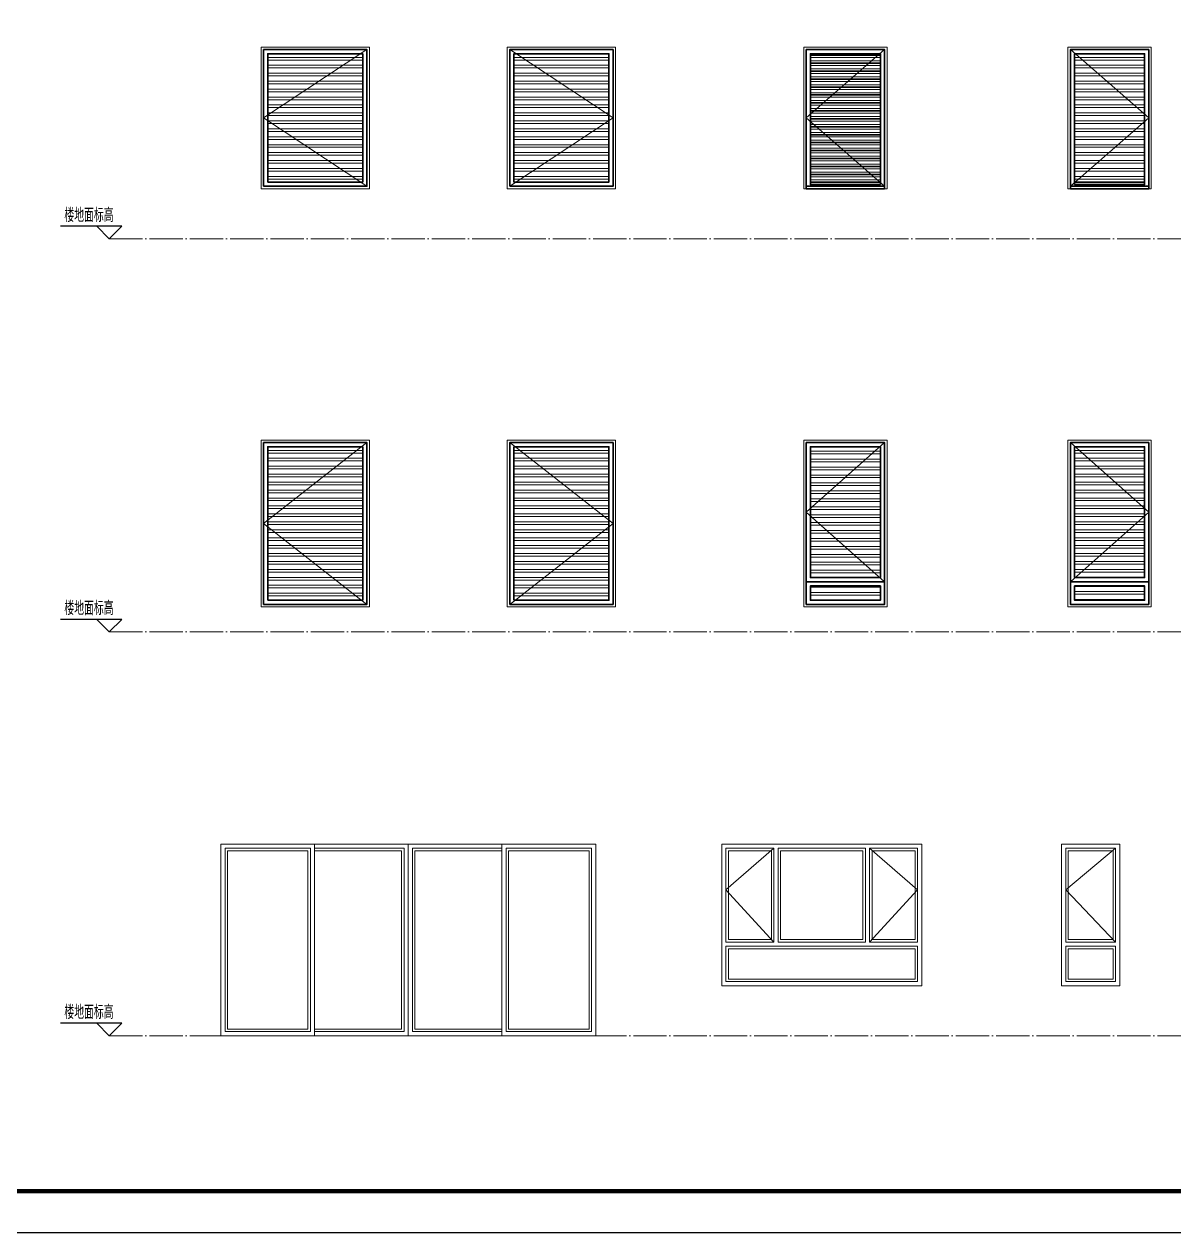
# Model space of a CAD drawing. Extents: x -518115 to 389031, y -231062 to 1628073.
# Drawn here: x 13865 to 27667, y 796874 to 811377 of the extents above; entities that cross this region are included whole.
import ezdxf

# ---------------------------------------------------------------- set-up
doc = ezdxf.new("R2010")
doc.units = 0
doc.header["$LTSCALE"] = 1000
doc.header["$MEASUREMENT"] = 0
doc.linetypes.add('DOTE', pattern=[2.42, 2, -0.2, 0.02, -0.2])
doc.layers.add('DIM_ELEV', color=3, linetype='Continuous')
doc.layers.add('图框', color=140, linetype='Continuous')
for name, color, linetype, lineweight in [('DOTE', 19, 'DOTE', 9), ('WINDOW', 144, 'Continuous', 15), ('立面-普通轮廓', 7, 'Continuous', 18), ('立面-窗', 129, 'Continuous', 30), ('立面-窗开启线', 250, 'Continuous', 13)]:
    doc.layers.add(name, color=color, linetype=linetype, lineweight=lineweight)
doc.layers.add('yichutu', color=7, linetype='Continuous', true_color=0xffffff, plot=False)
doc.styles.add('_TCH_DIM', font='SIMPLEX.shx', dxfattribs={"width": 0.7, "bigfont": 'GBCBIG.shx'})

# ---------------------------------------------------------------- blocks, each defined once
blk = doc.blocks.new('yct-841-594-84100-59399.9999999999-100-1000.0')
at = {"layer": 'yichutu', "color": 7, "true_color": 0xffffff}
blk.add_lwpolyline([(0, 0), (0, 59400), (84100, 59400), (84100, 0)], close=True, dxfattribs=at)
blk = doc.blocks.new('A$C549D2611')
at = {"layer": '图框'}
blk.add_lwpolyline([(0, 0), (42050, 0), (42050, -29700), (0, -29700)], close=True, dxfattribs=at)
blk.add_lwpolyline([(0, 0), (42050, 0), (42050, -29700), (0, -29700)], close=True, dxfattribs=at)
at = {"layer": '图框', "const_width": 50}
blk.add_lwpolyline([(41550, -29200), (41550, -500), (1250, -500), (1250, -29200)], close=True, dxfattribs=at)

msp = doc.modelspace()

# ---------------------------------------------------------------- hatches: boundary and pattern name
at = {"layer": '立面-窗开启线', "ltscale": 0.5, "true_color": 0x88471b}
h = msp.add_hatch(dxfattribs=at)
h.set_pattern_fill('ANSI32', color=36, scale=20, angle=135)
h.set_pattern_definition([(180, (16710.41, 808851.42), (-7e-15, -95.25), []), (180, (16678.66, 808883.17), (-7e-15, -95.25), [])])
edge = h.paths.add_edge_path()
edge.add_line((17930.4, 811060.5), (17930.4, 809481.4))
edge.add_line((17930.4, 809481.4), (16790.4, 809481.4))
edge.add_line((16790.4, 809487), (16790.4, 811021.5))
edge.add_line((16790.4, 811021.5), (17930.4, 811021.5))
h = msp.add_hatch(dxfattribs=at)
h.set_pattern_fill('ANSI32', color=36, scale=20, angle=135)
h.set_pattern_definition([(180, (19665.47, 808851.42), (-7e-15, -95.25), []), (180, (19633.72, 808883.17), (-7e-15, -95.25), [])])
edge = h.paths.add_edge_path()
edge.add_line((20885.5, 811060.5), (20885.5, 809481.4))
edge.add_line((20885.5, 809481.4), (19745.5, 809481.4))
edge.add_line((19745.5, 809487), (19745.5, 811021.5))
edge.add_line((19745.5, 811021.5), (20885.5, 811021.5))
h = msp.add_hatch(dxfattribs=at)
h.set_pattern_fill('ANSI32', color=36, scale=20, angle=135)
h.set_pattern_definition([(180, (-586586.19, 799569.38), (-7e-15, -95.25), []), (180, (-586617.94, 799601.13), (-7e-15, -95.25), [])])
edge = h.paths.add_edge_path()
edge.add_line((23304.3, 811021.4), (23304.3, 809451.4))
edge.add_line((23304.3, 809451.4), (24144.3, 809451.4))
edge.add_line((24144.3, 809451.9), (24144.3, 811021.4))
edge.add_line((24144.3, 811021.4), (23304.3, 811021.4))
h = msp.add_hatch(dxfattribs=at)
h.set_pattern_fill('ANSI32', color=36, scale=20, angle=135)
h.set_pattern_definition([(180, (-585586.19, 799450.38), (-7e-15, -95.25), []), (180, (-585617.94, 799482.13), (-7e-15, -95.25), [])])
edge = h.paths.add_edge_path()
edge.add_line((23304.3, 811021.4), (23304.3, 809481.4))
edge.add_line((23304.3, 809481.4), (24144.3, 809481.4))
edge.add_line((24144.3, 809487), (24144.3, 811021.4))
edge.add_line((24144.3, 811021.4), (23304.3, 811021.4))
h = msp.add_hatch(dxfattribs=at)
h.set_pattern_fill('ANSI32', color=36, scale=20, angle=135)
h.set_pattern_definition([(180, (26394.54, 808851.42), (-7e-15, -95.25), []), (180, (26362.79, 808883.17), (-7e-15, -95.25), [])])
edge = h.paths.add_edge_path()
edge.add_line((27314.5, 811021.5), (27314.5, 809481.4))
edge.add_line((27314.5, 809481.4), (26474.5, 809481.4))
edge.add_line((26474.5, 809487), (26474.5, 811021.5))
edge.add_line((26474.5, 811021.5), (27314.5, 811021.5))
h = msp.add_hatch(dxfattribs=at)
h.set_pattern_fill('ANSI32', color=36, scale=20, angle=135)
h.set_pattern_definition([(180, (26394.54, 808851.38), (-7e-15, -95.25), []), (180, (26362.79, 808883.13), (-7e-15, -95.25), [])])
edge = h.paths.add_edge_path()
edge.add_line((27314.5, 811021.4), (27314.5, 809451.4))
edge.add_line((27314.5, 809451.4), (26474.5, 809451.4))
edge.add_line((26474.5, 809451.9), (26474.5, 811021.4))
edge.add_line((26474.5, 811021.4), (27314.5, 811021.4))
h = msp.add_hatch(dxfattribs=at)
h.set_pattern_fill('ANSI32', color=36, scale=20, angle=135)
h.set_pattern_definition([(180, (16710.41, 804135.29), (-7e-15, -95.25), []), (180, (16678.66, 804167.04), (-7e-15, -95.25), [])])
edge = h.paths.add_edge_path()
edge.add_line((17930.4, 806344.3), (17930.4, 804465.3))
edge.add_line((17930.4, 804465.3), (16797.3, 804465.3))
edge.add_line((16790.4, 804465.3), (16790.4, 806305.3))
edge.add_line((16790.4, 806305.3), (17930.4, 806305.3))
h = msp.add_hatch(dxfattribs=at)
h.set_pattern_fill('ANSI32', color=36, scale=20, angle=135)
h.set_pattern_definition([(180, (19665.47, 804135.29), (-7e-15, -95.25), []), (180, (19633.72, 804167.04), (-7e-15, -95.25), [])])
edge = h.paths.add_edge_path()
edge.add_line((20885.5, 806344.3), (20885.5, 804465.3))
edge.add_line((20885.5, 804465.3), (19752.4, 804465.3))
edge.add_line((19745.5, 804465.3), (19745.5, 806305.3))
edge.add_line((19745.5, 806305.3), (20885.5, 806305.3))
h = msp.add_hatch(dxfattribs=at)
h.set_pattern_fill('ANSI32', color=36, scale=20, angle=135)
h.set_pattern_definition([(180, (-585586.19, 797934.32), (-7e-15, -95.25), []), (180, (-585617.94, 797966.07), (-7e-15, -95.25), [])])
edge = h.paths.add_edge_path()
edge.add_line((23304.3, 806286.9), (23304.3, 804735.4))
edge.add_line((23304.3, 804735.4), (24144.3, 804735.4))
edge.add_line((24144.3, 804738.9), (24144.3, 806305.4))
edge.add_line((24144.3, 806305.4), (23304.3, 806305.4))
h = msp.add_hatch(dxfattribs=at)
h.set_pattern_fill('ANSI32', color=36, scale=20, angle=135)
h.set_pattern_definition([(180, (26394.54, 804135.325), (-7e-15, -95.25), []), (180, (26362.79, 804167.075), (-7e-15, -95.25), [])])
edge = h.paths.add_edge_path()
edge.add_line((27314.5, 806286.9), (27314.5, 804735.4))
edge.add_line((27314.5, 804735.4), (26474.5, 804735.4))
edge.add_line((26474.5, 804738.9), (26474.5, 806305.4))
edge.add_line((26474.5, 806305.4), (27314.5, 806305.4))
h = msp.add_hatch(dxfattribs=at)
h.set_pattern_fill('ANSI32', color=36, scale=20, angle=135)
h.set_pattern_definition([(180, (-585586.19, 796239.32), (-7e-15, -95.25), []), (180, (-585617.94, 796271.07), (-7e-15, -95.25), [])])
edge = h.paths.add_edge_path()
edge.add_line((23304.3, 804635.4), (23304.3, 804465.3))
edge.add_line((23304.3, 804465.3), (24144.3, 804465.3))
edge.add_line((24144.3, 804466.4), (24144.3, 804635.4))
edge.add_line((24144.3, 804635.4), (23304.3, 804635.4))
h = msp.add_hatch(dxfattribs=at)
h.set_pattern_fill('ANSI32', color=36, scale=20, angle=135)
h.set_pattern_definition([(180, (26394.54, 802440.325), (-7e-15, -95.25), []), (180, (26362.79, 802472.075), (-7e-15, -95.25), [])])
edge = h.paths.add_edge_path()
edge.add_line((27314.5, 804635.4), (27314.5, 804465.3))
edge.add_line((27314.5, 804465.3), (26474.5, 804465.3))
edge.add_line((26474.5, 804466.4), (26474.5, 804635.4))
edge.add_line((26474.5, 804635.4), (27314.5, 804635.4))

# ---------------------------------------------------------------- linework, layer by layer
at = {"layer": 'DIM_ELEV'}
for p, q in [((15036.1, 808951.4), (14301.5, 808951.4)), ((15036.1, 808951.4), (14301.5, 808951.4)), ((14886.1, 808801.4), (14736.1, 808951.4)), ((14886.1, 808801.4), (14736.1, 808951.4)), ((14886.1, 808801.4), (15036.1, 808951.4)), ((14886.1, 808801.4), (15036.1, 808951.4)), ((15036.1, 804235.3), (14301.5, 804235.3)), ((15036.1, 804235.3), (14301.5, 804235.3)), ((14886.1, 804085.3), (14736.1, 804235.3)), ((14886.1, 804085.3), (14736.1, 804235.3)), ((14886.1, 804085.3), (15036.1, 804235.3)), ((14886.1, 804085.3), (15036.1, 804235.3)), ((15036.1, 799388.4), (14301.5, 799388.4)), ((15036.1, 799388.4), (14301.5, 799388.4)), ((14886.1, 799238.4), (14736.1, 799388.4)), ((14886.1, 799238.4), (14736.1, 799388.4)), ((14886.1, 799238.4), (15036.1, 799388.4)), ((14886.1, 799238.4), (15036.1, 799388.4))]:
    msp.add_line(p, q, dxfattribs=at)
at = {"layer": 'DOTE', "ltscale": 0.2}
for p, q in [((14886.1, 808801.4), (34478.4, 808801.4)), ((14886.1, 808801.4), (34478.4, 808801.4)), ((14886.1, 804085.3), (34478.4, 804085.3)), ((14886.1, 804085.3), (34478.4, 804085.3)), ((14886.1, 799238.4), (34478.4, 799238.4)), ((14886.1, 799238.4), (34478.4, 799238.4))]:
    msp.add_line(p, q, dxfattribs=at)
at = {"layer": 'WINDOW'}
for p, q in [((17351.3, 801538.4), (17351.3, 799238.4)), ((18476.3, 801538.4), (18476.3, 799238.4)), ((19601.3, 801538.4), (19601.3, 799238.4))]:
    msp.add_line(p, q, dxfattribs=at)
for points in [[(16276.3, 801488.4), (17301.3, 801488.4), (17301.3, 799288.4), (16276.3, 799288.4)], [(18426.3, 801488.4), (17351.3, 801488.4), (17351.3, 799288.4), (18426.3, 799288.4)], [(18526.3, 801488.4), (19601.3, 801488.4), (19601.3, 799288.4), (18526.3, 799288.4)], [(20676.3, 801488.4), (19651.3, 801488.4), (19651.3, 799288.4), (20676.3, 799288.4)], [(22290.1, 801488.4), (22865.1, 801488.4), (22865.1, 800363.4), (22290.1, 800363.4)], [(22915.1, 801488.4), (23965.1, 801488.4), (23965.1, 800363.4), (22915.1, 800363.4)], [(24590.1, 801488.4), (24015.1, 801488.4), (24015.1, 800363.4), (24590.1, 800363.4)], [(26368.1, 801488.4), (26968.1, 801488.4), (26968.1, 800363.4), (26368.1, 800363.4)], [(22290.1, 800313.4), (24590.1, 800313.4), (24590.1, 799888.4), (22290.1, 799888.4)], [(26368.1, 800313.4), (26968.1, 800313.4), (26968.1, 799888.4), (26368.1, 799888.4)]]:
    msp.add_lwpolyline(points, close=True, dxfattribs=at)
at = {"layer": 'WINDOW', "color": 250}
for points in [[(16306.3, 801458.4), (17271.3, 801458.4), (17271.3, 799318.4), (16306.3, 799318.4)], [(20646.3, 801458.4), (19681.3, 801458.4), (19681.3, 799318.4), (20646.3, 799318.4)], [(22320.1, 801458.4), (22835.1, 801458.4), (22835.1, 800393.4), (22320.1, 800393.4)], [(22945.1, 801458.4), (23935.1, 801458.4), (23935.1, 800393.4), (22945.1, 800393.4)], [(24560.1, 801458.4), (24045.1, 801458.4), (24045.1, 800393.4), (24560.1, 800393.4)], [(26398.1, 801458.4), (26938.1, 801458.4), (26938.1, 800393.4), (26398.1, 800393.4)], [(22320.1, 800283.4), (24560.1, 800283.4), (24560.1, 799918.4), (22320.1, 799918.4)], [(26398.1, 800283.4), (26938.1, 800283.4), (26938.1, 799918.4), (26398.1, 799918.4)]]:
    msp.add_lwpolyline(points, close=True, dxfattribs=at)
for points in [[(17351.3, 799318.4), (18396.3, 799318.4), (18396.3, 801458.4), (17351.3, 801458.4)], [(19601.3, 799318.4), (18556.3, 799318.4), (18556.3, 801458.4), (19601.3, 801458.4)]]:
    msp.add_lwpolyline(points, dxfattribs=at)
at = {"layer": '立面-普通轮廓'}
for points in [[(16710.4, 809401.4), (18010.4, 809401.4), (18010.4, 811101.5), (16710.4, 811101.5)], [(19665.5, 809401.4), (20965.5, 809401.4), (20965.5, 811101.5), (19665.5, 811101.5)], [(24224.3, 809401.4), (23224.3, 809401.4), (23224.3, 811101.4), (24224.3, 811101.4)], [(26394.5, 809401.4), (27394.5, 809401.4), (27394.5, 811101.5), (26394.5, 811101.5)], [(16710.4, 804385.3), (18010.4, 804385.3), (18010.4, 806385.3), (16710.4, 806385.3)], [(19665.5, 804385.3), (20965.5, 804385.3), (20965.5, 806385.3), (19665.5, 806385.3)], [(24224.3, 804385.3), (23224.3, 804385.3), (23224.3, 806385.4), (24224.3, 806385.4)], [(26394.5, 804385.3), (27394.5, 804385.3), (27394.5, 806385.4), (26394.5, 806385.4)], [(16226.3, 801538.4), (20726.3, 801538.4), (20726.3, 799238.4), (16226.3, 799238.4)], [(22240.1, 801538.4), (24640.1, 801538.4), (24640.1, 799838.4), (22240.1, 799838.4)], [(26318.1, 801538.4), (27018.1, 801538.4), (27018.1, 799838.4), (26318.1, 799838.4)]]:
    msp.add_lwpolyline(points, close=True, dxfattribs=at)
at = {"layer": '立面-窗'}
for points in [[(16740.4, 809431.4), (17980.4, 809431.4), (17980.4, 811071.5), (16740.4, 811071.5)], [(19695.5, 809431.4), (20935.5, 809431.4), (20935.5, 811071.5), (19695.5, 811071.5)], [(24194.3, 809401.4), (23254.3, 809401.4), (23254.3, 811071.4), (24194.3, 811071.4)], [(24194.3, 809431.4), (23254.3, 809431.4), (23254.3, 811071.4), (24194.3, 811071.4)], [(26424.5, 809431.4), (27364.5, 809431.4), (27364.5, 811071.5), (26424.5, 811071.5)], [(26424.5, 809401.4), (27364.5, 809401.4), (27364.5, 811071.4), (26424.5, 811071.4)], [(16790.4, 809481.4), (17930.4, 809481.4), (17930.4, 811021.5), (16790.4, 811021.5)], [(19745.5, 809481.4), (20885.5, 809481.4), (20885.5, 811021.5), (19745.5, 811021.5)], [(24144.3, 809451.4), (23304.3, 809451.4), (23304.3, 811021.4), (24144.3, 811021.4)], [(24144.3, 809481.4), (23304.3, 809481.4), (23304.3, 811021.4), (24144.3, 811021.4)], [(26474.5, 809481.4), (27314.5, 809481.4), (27314.5, 811021.5), (26474.5, 811021.5)], [(26474.5, 809451.4), (27314.5, 809451.4), (27314.5, 811021.4), (26474.5, 811021.4)], [(16740.4, 804415.3), (17980.4, 804415.3), (17980.4, 806355.3), (16740.4, 806355.3)], [(16790.4, 804465.3), (17930.4, 804465.3), (17930.4, 806305.3), (16790.4, 806305.3)], [(19695.5, 804415.3), (20935.5, 804415.3), (20935.5, 806355.3), (19695.5, 806355.3)], [(19745.5, 804465.3), (20885.5, 804465.3), (20885.5, 806305.3), (19745.5, 806305.3)], [(24194.3, 804685.4), (23254.3, 804685.4), (23254.3, 806355.4), (24194.3, 806355.4)], [(24144.3, 804735.4), (23304.3, 804735.4), (23304.3, 806305.4), (24144.3, 806305.4)], [(26424.5, 804685.4), (27364.5, 804685.4), (27364.5, 806355.4), (26424.5, 806355.4)], [(26474.5, 804735.4), (27314.5, 804735.4), (27314.5, 806305.4), (26474.5, 806305.4)], [(24194.3, 804685.4), (23254.3, 804685.4), (23254.3, 804415.3), (24194.3, 804415.3)], [(26424.5, 804685.4), (27364.5, 804685.4), (27364.5, 804415.3), (26424.5, 804415.3)], [(24144.3, 804635.4), (23304.3, 804635.4), (23304.3, 804465.3), (24144.3, 804465.3)], [(26474.5, 804635.4), (27314.5, 804635.4), (27314.5, 804465.3), (26474.5, 804465.3)]]:
    msp.add_lwpolyline(points, close=True, dxfattribs=at)
at = {"layer": '立面-窗开启线', "color": 4, "ltscale": 0.5}
for points in [[(17980.4, 811071.5), (16740.4, 810251.4), (17980.4, 809431.4)], [(19695.5, 811071.5), (20935.5, 810251.4), (19695.5, 809431.4)], [(24194.3, 811071.4), (23254.3, 810251.4), (24194.3, 809431.4)], [(26424.5, 811071.5), (27364.5, 810251.4), (26424.5, 809431.4)], [(17980.4, 806355.3), (16740.4, 805385.3), (17980.4, 804415.3)], [(19695.5, 806355.3), (20935.5, 805385.3), (19695.5, 804415.3)], [(24194.3, 806355.4), (23254.3, 805520.4), (24194.3, 804685.4)], [(26424.5, 806355.4), (27364.5, 805520.4), (26424.5, 804685.4)], [(22865.1, 801488.4), (22290.1, 800988.4), (22865.1, 800363.4)], [(24015.1, 801488.4), (24590.1, 800988.4), (24015.1, 800363.4)], [(26968.1, 801488.4), (26368.1, 800988.4), (26968.1, 800363.4)]]:
    msp.add_lwpolyline(points, dxfattribs=at)

# ---------------------------------------------------------------- block references
msp.add_blockref('A$C549D2611', (-985.9, 826573.7))
at = {"layer": 'yichutu', "xscale": 0.5, "yscale": 0.5, "zscale": 0.5}
msp.add_blockref('yct-841-594-84100-59399.9999999999-100-1000.0', (-985.9, 796873.7), dxfattribs=at)

# ---------------------------------------------------------------- texts
at = {"layer": 'DIM_ELEV', "color": 7, "style": '_TCH_DIM', "width": 0.7}
for p in [(14347.5, 809001.4), (14347.5, 809001.4), (14347.5, 804285.3), (14347.5, 804285.3), (14347.5, 799438.4), (14347.5, 799438.4)]:
    msp.add_text('楼地面标高', height=168.79, dxfattribs=at).set_placement(p)

doc.saveas('drawing.dxf')
